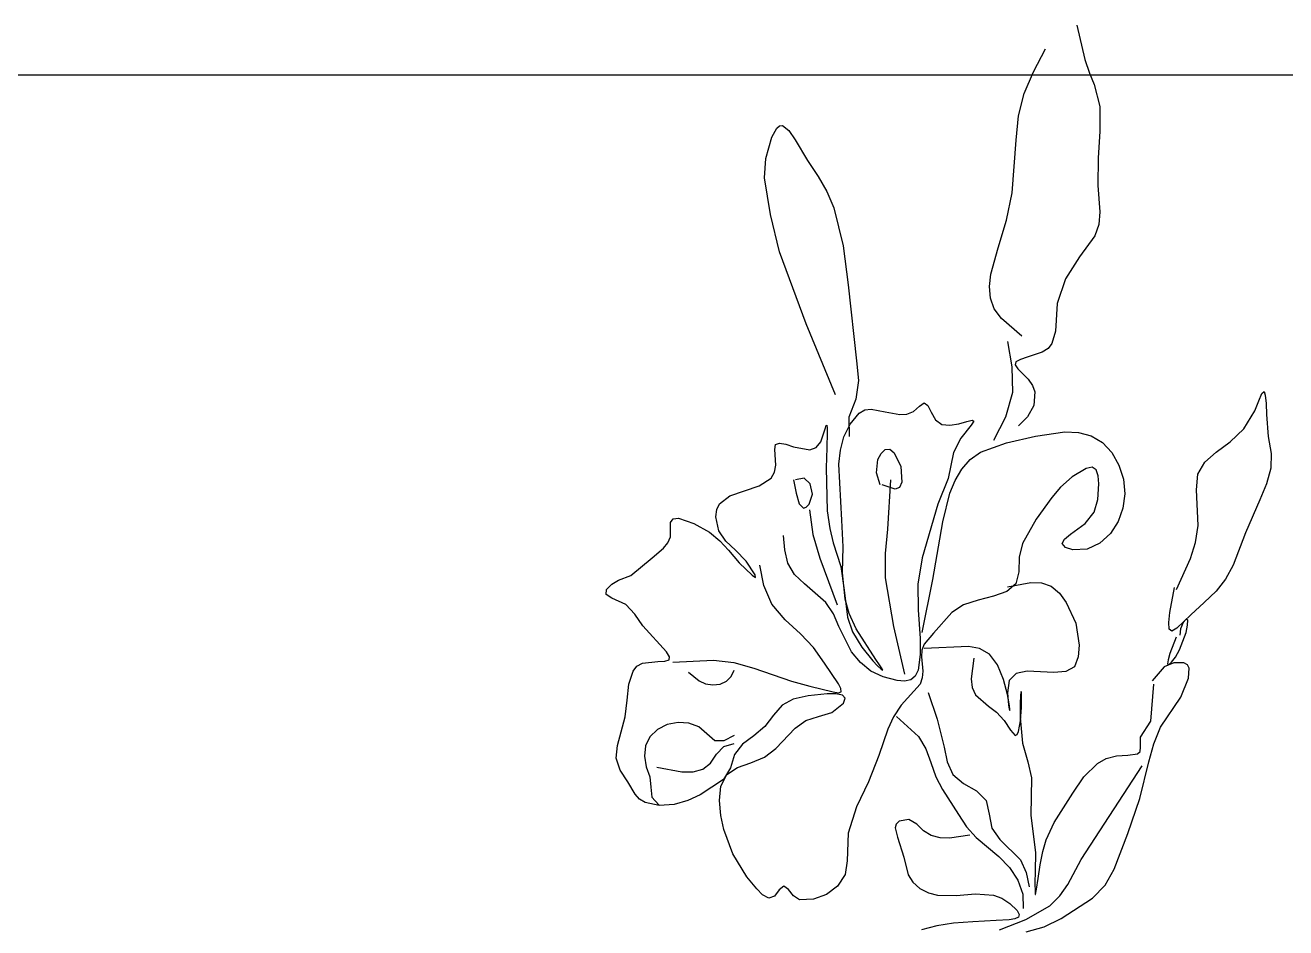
# Model space of a CAD drawing. Extents: x 550 to 4447, y 4707 to 9069.
# Drawn here: x 1993.9 to 2118.9, y 7240.4 to 7329.9 of the extents above; entities that cross this region are included whole.
import ezdxf

# ---------------------------------------------------------------- set-up
doc = ezdxf.new("R2010")
doc.units = 0
doc.header["$MEASUREMENT"] = 0
doc.layers.get('0').update_dxf_attribs({"linetype": 'CONTINUOUS'})
for name, color, linetype in [('3', 3, 'CONTINUOUS'), ('4', 4, 'CONTINUOUS'), ('7', 7, 'CONTINUOUS')]:
    doc.layers.add(name, color=color, linetype=linetype)
doc.styles.add('STYLE1', font='syastro.shx')

# ---------------------------------------------------------------- blocks, each defined once
blk = doc.blocks.new('010')
at = {"layer": '3', "extrusion": (0, 0, -1)}
for p, q in [((4870.31, 4317.61), (4871.31, 4313.34)), ((4864.97, 4311.81), (4866.42, 4314.67)), ((4871.31, 4313.34), (4871.91, 4311.67)), ((4863.81, 4309.15), (4864.97, 4311.81)), ((4871.91, 4311.67), (4872.49, 4310.26)), ((4872.49, 4310.26), (4873.17, 4307.52)), ((4863.11, 4306.35), (4863.81, 4309.15)), ((4862.79, 4303.34), (4863.11, 4306.35)), ((4873.17, 4307.52), (4873.18, 4304.44)), ((4832.5, 4303.72), (4833.12, 4304.84)), ((4833.12, 4304.84), (4833.47, 4305.14)), ((4833.47, 4305.14), (4833.83, 4305.17)), ((4833.83, 4305.17), (4834.61, 4304.56)), ((4831.75, 4301.08), (4832.5, 4303.72)), ((4834.61, 4304.56), (4835.4, 4303.38)), ((4835.4, 4303.38), (4836.91, 4300.84)), ((4862.3, 4296.83), (4862.79, 4303.34)), ((4873.18, 4304.44), (4872.95, 4301.13)), ((4831.6, 4298.67), (4831.75, 4301.08)), ((4836.91, 4300.84), (4838.23, 4298.82)), ((4872.95, 4301.13), (4872.92, 4297.74)), ((4832.32, 4294.13), (4831.6, 4298.67)), ((4838.23, 4298.82), (4839.33, 4296.98)), ((4839.33, 4296.98), (4840.2, 4294.94)), ((4872.92, 4297.74), (4873.19, 4294.44)), ((4861.62, 4293.42), (4862.3, 4296.83)), ((4833.47, 4289.5), (4832.32, 4294.13)), ((4840.2, 4294.94), (4841.33, 4290.24)), ((4873.19, 4294.44), (4873.07, 4292.9)), ((4860.56, 4290), (4861.62, 4293.42)), ((4873.07, 4292.9), (4872.55, 4291.48)), ((4872.55, 4291.48), (4870.65, 4288.86)), ((4836.76, 4280.57), (4833.47, 4289.5)), ((4841.33, 4290.24), (4841.97, 4285.42)), ((4859.67, 4286.72), (4860.56, 4290)), ((4870.65, 4288.86), (4868.9, 4286.15)), ((4859.5, 4285.19), (4859.67, 4286.72)), ((4868.9, 4286.15), (4867.9, 4283.11)), ((4841.97, 4285.42), (4843.02, 4275.97)), ((4859.61, 4283.75), (4859.5, 4285.19)), ((4860.09, 4282.42), (4859.61, 4283.75)), ((4867.9, 4283.11), (4867.67, 4279.68)), ((4860.98, 4281.22), (4860.09, 4282.42)), ((4863.49, 4279.04), (4860.98, 4281.22)), ((4861.72, 4278.4), (4862.27, 4275.25)), ((4867.67, 4279.68), (4867.24, 4278.15)), ((4866.01, 4277.06), (4864.15, 4276.42)), ((4866.75, 4277.53), (4866.01, 4277.06)), ((4867.24, 4278.15), (4866.75, 4277.53)), ((4862.27, 4275.25), (4862.33, 4272.04)), ((4862.77, 4275.86), (4862.66, 4275.48)), ((4862.66, 4275.48), (4862.99, 4274.98)), ((4863.32, 4276.16), (4862.77, 4275.86)), ((4864.15, 4276.42), (4863.32, 4276.16)), ((4862.99, 4274.98), (4864.28, 4273.7)), ((4881.16, 4238.03), (4879.65, 4236.31)), ((4882.37, 4238.53), (4881.16, 4238.03)), ((4883.61, 4238.55), (4882.37, 4238.53)), ((4884.04, 4238.3), (4883.61, 4238.55)), ((4884.25, 4237.86), (4884.04, 4238.3)), ((4884.15, 4236.62), (4884.25, 4237.86)), ((4883.2, 4234.29), (4884.15, 4236.62)), ((4880.71, 4230.57), (4883.2, 4234.29)), ((4879.85, 4228.51), (4880.71, 4230.57)), ((4879.27, 4226.25), (4879.85, 4228.51)), ((4870.84, 4214.13), (4878.42, 4225.75)), ((4878.15, 4221.7), (4879.27, 4226.25)), ((4876.64, 4217.36), (4878.15, 4221.7)), ((4874.97, 4212.97), (4876.64, 4217.36)), ((4869.19, 4211.07), (4870.84, 4214.13))]:
    blk.add_line(p, q, dxfattribs=at)
at = {"layer": '3'}
for p, q in [((4892.9, 4271.02), (4893.28, 4271.92)), ((4893.28, 4271.92), (4893.54, 4272.2)), ((4893.54, 4272.2), (4893.69, 4271.72)), ((4892.4, 4269.8), (4892.9, 4271.02)), ((4893.69, 4271.72), (4893.78, 4270.68)), ((4893.78, 4270.68), (4893.84, 4269.32)), ((4891.02, 4267.56), (4892.4, 4269.8)), ((4893.84, 4269.32), (4894.06, 4266.58)), ((4889.33, 4265.94), (4891.02, 4267.56)), ((4887.61, 4264.67), (4889.33, 4265.94)), ((4894.06, 4266.58), (4894.4, 4264.5)), ((4886.18, 4263.43), (4887.61, 4264.67)), ((4894.4, 4264.5), (4894.39, 4262.66)), ((4885.32, 4261.93), (4886.18, 4263.43)), ((4894.39, 4262.66), (4893.86, 4260.74)), ((4885.15, 4259.99), (4885.32, 4261.93)), ((4885.35, 4255.57), (4885.15, 4259.99)), ((4893.86, 4260.74), (4893.02, 4258.75)), ((4893.02, 4258.75), (4891.23, 4254.64)), ((4885.03, 4253.47), (4885.35, 4255.57)), ((4884.41, 4251.47), (4885.03, 4253.47)), ((4891.23, 4254.64), (4889.7, 4250.65)), ((4882.68, 4247.63), (4884.41, 4251.47)), ((4889.7, 4250.65), (4888.77, 4248.91)), ((4888.77, 4248.91), (4887.58, 4247.42)), ((4881.85, 4244.77), (4882.43, 4247.88)), ((4887.58, 4247.42), (4886.12, 4246.03)), ((4886.12, 4246.03), (4884.45, 4244.49)), ((4881.72, 4243.55), (4881.85, 4244.77)), ((4884.45, 4244.49), (4882.73, 4242.82)), ((4883.89, 4243.96), (4883.52, 4243.52)), ((4884.07, 4243.83), (4883.89, 4243.96)), ((4884.05, 4243.22), (4884.07, 4243.83)), ((4881.78, 4242.73), (4881.72, 4243.55)), ((4882.1, 4242.46), (4881.78, 4242.73)), ((4882.73, 4242.82), (4882.1, 4242.46)), ((4883.07, 4240.16), (4883.86, 4242.3)), ((4883.17, 4242.74), (4883.11, 4241.97)), ((4883.52, 4243.52), (4883.17, 4242.74)), ((4883.86, 4242.3), (4884.05, 4243.22)), ((4882.62, 4241.73), (4881.87, 4239.69)), ((4881.87, 4239.69), (4881.63, 4238.91)), ((4882.05, 4238.6), (4882.55, 4239.25)), ((4882.55, 4239.25), (4883.07, 4240.16)), ((4881.63, 4238.91), (4881.55, 4238.42)), ((4881.55, 4238.42), (4881.69, 4238.3)), ((4881.69, 4238.3), (4882.05, 4238.6)), ((4879.48, 4231.31), (4879.89, 4235.91)), ((4878.22, 4229.31), (4879.48, 4231.31)), ((4878.22, 4228.07), (4878.22, 4229.31)), ((4872.9, 4226.07), (4873.97, 4226.66)), ((4873.97, 4226.66), (4875.23, 4227.01)), ((4875.23, 4227.01), (4876.66, 4227.09)), ((4876.66, 4227.09), (4877.86, 4227.25)), ((4877.86, 4227.25), (4878.17, 4227.55)), ((4878.17, 4227.55), (4878.22, 4228.07)), ((4871.19, 4224.39), (4872.9, 4226.07)), ((4869.84, 4222.39), (4871.19, 4224.39)), ((4867.51, 4218.75), (4869.84, 4222.39))]:
    blk.add_line(p, q, dxfattribs=at)
blk.add_lwpolyline([(4819.44, 4239.88), (4816.51, 4243.12), (4815.5, 4244.59), (4814.42, 4245.75), (4812.68, 4246.57), (4811.96, 4247), (4811.99, 4247.62), (4812.67, 4248.31), (4813.49, 4248.77), (4815, 4249.38), (4817.65, 4251.57), (4819.05, 4252.75), (4819.62, 4253.4), (4819.95, 4254.17), (4819.94, 4255.92), (4820.25, 4256.4), (4820.92, 4256.48), (4822.85, 4255.83), (4824.78, 4254.72), (4826.07, 4253.67), (4827.11, 4252.5), (4828.47, 4250.95), (4830.05, 4249.4), (4830.48, 4249.12), (4830.44, 4249.46), (4829.34, 4251.16), (4828, 4252.52), (4826.8, 4253.63), (4825.92, 4254.92), (4825.58, 4256.65), (4825.69, 4257.53), (4826.01, 4258.26), (4827.29, 4259.23), (4830.93, 4260.47), (4832.41, 4261.45), (4832.85, 4262.16), (4833.01, 4263.04), (4832.86, 4264.97), (4832.97, 4265.6), (4833.44, 4265.79), (4834.23, 4265.65), (4835.2, 4265.33), (4837.22, 4264.94), (4838.02, 4265.22), (4838.56, 4265.92), (4839.12, 4267.57), (4839.26, 4267.97), (4839.34, 4268), (4839.38, 4267.69), (4839.38, 4267.09), (4839.33, 4265.21), (4839.25, 4262.72), (4839.36, 4257.39), (4839.68, 4255.21), (4840.12, 4253.41), (4841.05, 4250.46), (4841.48, 4247.55), (4841.87, 4244.21), (4842.51, 4242.39), (4843.66, 4240.48), (4845.03, 4238.79), (4845.62, 4238.16), (4846.05, 4237.75), (4846.25, 4237.63), (4846.18, 4237.81), (4845.87, 4238.27), (4845.4, 4238.95), (4842.94, 4242.75), (4842.08, 4244.66), (4841.58, 4246.43), (4841.27, 4249.72), (4841.34, 4252.9), (4841.19, 4256.22), (4840.82, 4263.18), (4841.01, 4264.89), (4841.45, 4266.56), (4842.2, 4268.14), (4843.32, 4269.51), (4844.02, 4269.89), (4844.81, 4269.98), (4846.55, 4269.66), (4848.37, 4269.31), (4849.24, 4269.38), (4850.06, 4269.72), (4850.81, 4270.37), (4851.41, 4270.79), (4851.86, 4270.45), (4852.26, 4269.6), (4852.78, 4268.67), (4853.57, 4268.1), (4854.59, 4268), (4855.69, 4268.17), (4856.67, 4268.44), (4857.35, 4268.61), (4857.55, 4268.49), (4857.23, 4268.01), (4855.92, 4266.38), (4855.03, 4264.62), (4854.38, 4261.41), (4853.1, 4258.19), (4851.14, 4251.57), (4850.59, 4248.3), (4850.66, 4245.09), (4850.89, 4241.56), (4850.9, 4239.56), (4850.63, 4237.63), (4850.28, 4236.89), (4849.73, 4236.42), (4848.95, 4236.26), (4848.05, 4236.34), (4846.31, 4236.79), (4844.79, 4237.52), (4843.48, 4238.57), (4842.39, 4239.9), (4840.8, 4243.02), (4840.13, 4244.6), (4839.2, 4246.01), (4836.55, 4248.32), (4835.32, 4249.5), (4834.48, 4250.9), (4834.1, 4252.55), (4833.97, 4254.33)], dxfattribs=at)
at = {"layer": '7', "extrusion": (0, 0, -1)}
for p, q in [((4840.38, 4271.76), (4836.76, 4280.57)), ((4843.02, 4275.97), (4843.26, 4273.55)), ((4843.26, 4273.55), (4842.91, 4271.23)), ((4864.28, 4273.7), (4864.84, 4272.94)), ((4862.33, 4272.04), (4861.48, 4269)), ((4864.84, 4272.94), (4865.13, 4272.12)), ((4865.13, 4272.12), (4865.01, 4270.46)), ((4842.91, 4271.23), (4842.05, 4269.01)), ((4865.01, 4270.46), (4864.21, 4269.02)), ((4842.05, 4269.01), (4842.09, 4266.62)), ((4861.48, 4269), (4860, 4266.12)), ((4864.21, 4269.02), (4863.07, 4267.91)), ((4845.63, 4263.74), (4846.04, 4264.51)), ((4846.04, 4264.51), (4846.56, 4265)), ((4846.56, 4265), (4847.13, 4265.01)), ((4847.13, 4265.01), (4847.67, 4264.58)), ((4847.67, 4264.58), (4848.5, 4262.88)), ((4845.47, 4262.09), (4845.63, 4263.74)), ((4848.5, 4262.88), (4848.62, 4260.94)), ((4845.95, 4260.62), (4845.47, 4262.09)), ((4847.23, 4261.21), (4846.86, 4255.13)), ((4847.8, 4260.05), (4846.19, 4260.62)), ((4848.34, 4260.28), (4847.8, 4260.05)), ((4848.62, 4260.94), (4848.34, 4260.28)), ((4846.86, 4255.13), (4846.55, 4252.1)), ((4846.55, 4252.1), (4846.55, 4249.07)), ((4831.51, 4248.12), (4831.02, 4250.64)), ((4846.55, 4249.07), (4847.59, 4243.06)), ((4861.72, 4247.94), (4864.62, 4248.51)), ((4864.62, 4248.51), (4865.95, 4248.47)), ((4865.95, 4248.47), (4867.15, 4248.04)), ((4832.49, 4245.83), (4831.51, 4248.12)), ((4867.15, 4248.04), (4868.17, 4247.18)), ((4868.17, 4247.18), (4869.02, 4246.03)), ((4834.16, 4243.88), (4832.49, 4245.83)), ((4869.02, 4246.03), (4870.19, 4243.44)), ((4836.05, 4242.15), (4834.16, 4243.88)), ((4847.59, 4243.06), (4848.95, 4237.13)), ((4870.19, 4243.44), (4870.6, 4240.74)), ((4837.65, 4240.45), (4836.05, 4242.15)), ((4870.6, 4240.74), (4870.49, 4239.3)), ((4839.02, 4238.5), (4837.65, 4240.45)), ((4856.89, 4240.55), (4851.4, 4240.33)), ((4858.25, 4240.31), (4856.89, 4240.55)), ((4859.48, 4239.62), (4858.25, 4240.31)), ((4860.47, 4238.27), (4859.48, 4239.62)), ((4870.49, 4239.3), (4870.02, 4238.05)), ((4820.22, 4238.61), (4825.27, 4238.86)), ((4825.27, 4238.86), (4827.79, 4238.57)), ((4827.79, 4238.57), (4830.29, 4237.88)), ((4830.29, 4237.88), (4834.95, 4236.25)), ((4840.75, 4235.95), (4839.02, 4238.5)), ((4861.21, 4236.45), (4860.47, 4238.27)), ((4870.02, 4238.05), (4868.97, 4237.45)), ((4834.95, 4236.25), (4837.22, 4235.66)), ((4841.07, 4235.35), (4840.75, 4235.95)), ((4861.71, 4234.62), (4861.21, 4236.45)), ((4861.95, 4236.36), (4861.71, 4234.82)), ((4862.81, 4237.23), (4861.95, 4236.36)), ((4864.18, 4237.5), (4862.81, 4237.23)), ((4867.49, 4237.34), (4864.18, 4237.5)), ((4868.97, 4237.45), (4867.49, 4237.34)), ((4837.22, 4235.66), (4840.11, 4234.92)), ((4840.11, 4234.92), (4840.76, 4234.83)), ((4840.76, 4234.83), (4841.11, 4234.95)), ((4841.11, 4234.95), (4841.07, 4235.35)), ((4851.9, 4234.84), (4853.02, 4231.56)), ((4861.71, 4234.82), (4861.84, 4233.29)), ((4861.96, 4233.2), (4861.71, 4234.62)), ((4861.84, 4233.29), (4861.94, 4232.8)), ((4862.01, 4232.78), (4861.96, 4233.2)), ((4847.97, 4231.89), (4850.67, 4229.39)), ((4853.02, 4231.56), (4853.88, 4228.08)), ((4861.94, 4232.8), (4862, 4232.63)), ((4862, 4232.63), (4862.01, 4232.78)), ((4818.33, 4230.26), (4817.38, 4229.37)), ((4819.54, 4230.87), (4818.33, 4230.26)), ((4820.87, 4231.15), (4819.54, 4230.87)), ((4822.21, 4231.07), (4820.87, 4231.15)), ((4823.44, 4230.59), (4822.21, 4231.07)), ((4825.43, 4228.85), (4823.44, 4230.59)), ((4816.83, 4228.24), (4816.71, 4226.95)), ((4817.38, 4229.37), (4816.83, 4228.24)), ((4826.56, 4228.87), (4825.43, 4228.85)), ((4827.83, 4229.52), (4826.56, 4228.87)), ((4850.67, 4229.39), (4851.59, 4227.87)), ((4816.71, 4226.95), (4816.93, 4225.63)), ((4851.59, 4227.87), (4852.22, 4226.16)), ((4853.88, 4228.08), (4854.24, 4226.28)), ((4816.93, 4225.63), (4817.36, 4224.4)), ((4852.22, 4226.16), (4852.84, 4224.42)), ((4854.24, 4226.28), (4854.94, 4224.7)), ((4817.36, 4224.4), (4817.5, 4223.13)), ((4852.84, 4224.42), (4853.68, 4222.81)), ((4854.94, 4224.7), (4856.29, 4223.59)), ((4856.29, 4223.59), (4857.9, 4222.66)), ((4817.5, 4223.13), (4817.62, 4221.89)), ((4817.62, 4221.89), (4818.5, 4220.92)), ((4853.68, 4222.81), (4855.67, 4219.74)), ((4857.9, 4222.66), (4859.07, 4221.48)), ((4859.07, 4221.48), (4859.45, 4219.78)), ((4848.3, 4218.89), (4847.9, 4218.53)), ((4849.49, 4219.11), (4848.3, 4218.89)), ((4850.48, 4218.55), (4849.49, 4219.11)), ((4855.67, 4219.74), (4856.66, 4218.2)), ((4859.45, 4219.78), (4859.8, 4218.03)), ((4847.9, 4218.53), (4847.78, 4218.06)), ((4847.78, 4218.06), (4848.07, 4216.9)), ((4851.33, 4217.71), (4850.48, 4218.55)), ((4852.28, 4217.11), (4851.33, 4217.71)), ((4856.66, 4218.2), (4857.83, 4216.86)), ((4859.8, 4218.03), (4860.78, 4216.61)), ((4848.07, 4216.9), (4848.86, 4214.42)), ((4853.36, 4216.84), (4852.28, 4217.11)), ((4854.53, 4216.81), (4853.36, 4216.84)), ((4857.05, 4217.15), (4854.53, 4216.81)), ((4857.83, 4216.86), (4860.65, 4214.53)), ((4860.78, 4216.61), (4863.34, 4214.1)), ((4848.86, 4214.42), (4849.41, 4212.26)), ((4860.65, 4214.53), (4861.96, 4213.16)), ((4863.34, 4214.1), (4864.05, 4212.53)), ((4861.96, 4213.16), (4863, 4211.59)), ((4864.05, 4212.53), (4864.42, 4210.76)), ((4873.84, 4210.98), (4874.97, 4212.97)), ((4849.41, 4212.26), (4849.99, 4211.34)), ((4849.99, 4211.34), (4850.87, 4210.57)), ((4863, 4211.59), (4863.61, 4209.87)), ((4868.23, 4209.63), (4869.19, 4211.07)), ((4872.26, 4209.35), (4873.84, 4210.98)), ((4850.87, 4210.57), (4851.93, 4210.01)), ((4851.93, 4210.01), (4853.05, 4209.72)), ((4853.05, 4209.72), (4855.38, 4209.69)), ((4855.38, 4209.69), (4857.74, 4209.89)), ((4857.74, 4209.89), (4859.99, 4209.73)), ((4859.99, 4209.73), (4861.03, 4209.34)), ((4863.61, 4209.87), (4863.68, 4208.06)), ((4866.99, 4208.42), (4868.23, 4209.63)), ((4861.03, 4209.34), (4862.02, 4208.71)), ((4862.02, 4208.71), (4862.92, 4207.81)), ((4863.98, 4206.71), (4866.99, 4208.42)), ((4868.36, 4206.84), (4872.26, 4209.35)), ((4857.42, 4206.42), (4855.04, 4206.24)), ((4860.31, 4206.57), (4857.42, 4206.42)), ((4861.93, 4206.67), (4860.31, 4206.57)), ((4860.74, 4205.43), (4863.98, 4206.71)), ((4862.62, 4206.78), (4861.93, 4206.67)), ((4863.08, 4206.99), (4862.62, 4206.78)), ((4862.92, 4207.81), (4863.19, 4207.33)), ((4863.19, 4207.33), (4863.08, 4206.99)), ((4866.29, 4205.8), (4868.36, 4206.84)), ((4852.98, 4205.92), (4851.07, 4205.41)), ((4855.04, 4206.24), (4852.98, 4205.92)), ((4864.05, 4205.19), (4866.29, 4205.8))]:
    blk.add_line(p, q, dxfattribs=at)
at = {"layer": '7'}
for p, q in [((4857.09, 4263.73), (4858.39, 4264.64)), ((4855.23, 4261.15), (4856.05, 4262.56)), ((4856.05, 4262.56), (4857.09, 4263.73)), ((4835.2, 4261.21), (4835.51, 4259.56)), ((4836.51, 4261.44), (4835.44, 4261.21)), ((4837.27, 4260.72), (4836.51, 4261.44)), ((4854.59, 4259.56), (4855.23, 4261.15)), ((4835.51, 4259.56), (4835.89, 4258.27)), ((4837.13, 4258.2), (4837.53, 4259.43)), ((4837.53, 4259.43), (4837.27, 4260.72)), ((4853.71, 4256.03), (4854.59, 4259.56)), ((4835.89, 4258.27), (4836.42, 4257.72)), ((4836.76, 4257.82), (4837.13, 4258.2)), ((4836.42, 4257.72), (4836.76, 4257.82)), ((4837.16, 4257.52), (4837.58, 4254.46)), ((4852.46, 4248.88), (4853.71, 4256.03)), ((4837.58, 4254.46), (4838.45, 4251.52)), ((4863.6, 4253.35), (4863.19, 4251.63)), ((4863.19, 4251.63), (4863.14, 4249.83)), ((4838.45, 4251.52), (4840.6, 4245.73)), ((4851.16, 4242.29), (4852.46, 4248.88)), ((4863.14, 4249.83), (4862.77, 4248.33)), ((4861.64, 4247.39), (4859.98, 4246.8)), ((4862.77, 4248.33), (4861.64, 4247.39)), ((4856.29, 4245.72), (4854.84, 4244.77)), ((4858.09, 4246.32), (4856.29, 4245.72)), ((4859.98, 4246.8), (4858.09, 4246.32)), ((4854.84, 4244.77), (4852.54, 4242.2)), ((4852.54, 4242.2), (4851.41, 4240.86)), ((4851.41, 4240.86), (4851.1, 4240.11)), ((4819.81, 4239.29), (4819.44, 4239.88)), ((4819.78, 4238.89), (4819.81, 4239.29)), ((4851.1, 4240.11), (4851.05, 4239.27)), ((4851.05, 4239.27), (4851.21, 4237.5)), ((4857.54, 4239.1), (4857.24, 4236.57)), ((4814.78, 4235.87), (4815.31, 4237.51)), ((4815.31, 4237.51), (4815.78, 4238.11)), ((4815.78, 4238.11), (4816.46, 4238.51)), ((4816.46, 4238.51), (4818.36, 4238.72)), ((4818.36, 4238.72), (4819.25, 4238.73)), ((4819.25, 4238.73), (4819.78, 4238.89)), ((4827.48, 4236.84), (4827.83, 4237.62)), ((4822.18, 4237.38), (4823.51, 4236.29)), ((4823.51, 4236.29), (4824.28, 4235.94)), ((4826.09, 4235.9), (4826.9, 4236.25)), ((4826.9, 4236.25), (4827.48, 4236.84)), ((4851.16, 4236.67), (4850.88, 4235.91)), ((4851.21, 4237.5), (4851.16, 4236.67)), ((4857.24, 4236.57), (4857.35, 4235.47)), ((4814.56, 4233.89), (4814.78, 4235.87)), ((4824.28, 4235.94), (4825.17, 4235.8)), ((4825.17, 4235.8), (4826.09, 4235.9)), ((4837, 4234.44), (4835.13, 4234.05)), ((4839.38, 4234.71), (4837, 4234.44)), ((4840.46, 4234.71), (4839.38, 4234.71)), ((4841.25, 4234.54), (4840.46, 4234.71)), ((4841.6, 4234.17), (4841.25, 4234.54)), ((4850.88, 4235.91), (4848.55, 4233.27)), ((4857.35, 4235.47), (4857.76, 4234.58)), ((4857.76, 4234.58), (4859.39, 4233.18)), ((4863.35, 4234.56), (4863.29, 4233.37)), ((4863.42, 4234.99), (4863.35, 4234.56)), ((4863.45, 4234.82), (4863.42, 4234.99)), ((4863.47, 4234.39), (4863.45, 4234.82)), ((4863.45, 4233), (4863.47, 4234.39)), ((4814.3, 4231.85), (4814.56, 4233.89)), ((4833.8, 4233.3), (4832.73, 4232.04)), ((4835.13, 4234.05), (4833.8, 4233.3)), ((4839.96, 4232.39), (4841.37, 4233.54)), ((4841.37, 4233.54), (4841.6, 4234.17)), ((4848.55, 4233.27), (4847.58, 4231.84)), ((4859.39, 4233.18), (4860.37, 4232.4)), ((4863.29, 4233.37), (4863.29, 4231.76)), ((4863.34, 4231.36), (4863.45, 4233)), ((4813.82, 4229.98), (4814.3, 4231.85)), ((4832.73, 4232.04), (4831.64, 4230.63)), ((4835.39, 4230.45), (4836.73, 4231.4)), ((4836.73, 4231.4), (4838.31, 4231.89)), ((4838.31, 4231.89), (4839.96, 4232.39)), ((4847.58, 4231.84), (4846.87, 4230.3)), ((4860.37, 4232.4), (4861.31, 4231.38)), ((4861.31, 4231.38), (4862.09, 4230.18)), ((4863.1, 4230.01), (4863.34, 4231.36)), ((4863.29, 4231.76), (4863.59, 4228.56)), ((4813.35, 4228.29), (4813.82, 4229.98)), ((4831.64, 4230.63), (4830.28, 4229.48)), ((4832.98, 4227.93), (4835.39, 4230.45)), ((4846.87, 4230.3), (4845.77, 4227.03)), ((4862.09, 4230.18), (4862.69, 4229.52)), ((4862.92, 4229.63), (4863.1, 4230.01)), ((4813.21, 4226.72), (4813.35, 4228.29)), ((4825.63, 4227.22), (4826.54, 4228.16)), ((4826.54, 4228.16), (4827.83, 4228.54)), ((4828.86, 4228.47), (4827.89, 4227.16)), ((4830.28, 4229.48), (4828.86, 4228.47)), ((4862.69, 4229.52), (4862.92, 4229.63)), ((4863.59, 4228.56), (4864.24, 4226.27)), ((4813.71, 4225.24), (4813.21, 4226.72)), ((4824.89, 4226.09), (4825.63, 4227.22)), ((4827.89, 4227.16), (4827.37, 4225.51)), ((4829.91, 4226.15), (4831.58, 4226.85)), ((4831.58, 4226.85), (4832.98, 4227.93)), ((4845.77, 4227.03), (4844.48, 4223.8)), ((4814.66, 4223.77), (4813.71, 4225.24)), ((4818.25, 4225.59), (4821.34, 4225.04)), ((4821.34, 4225.04), (4822.73, 4225.03)), ((4822.73, 4225.03), (4823.93, 4225.35)), ((4823.93, 4225.35), (4824.89, 4226.09)), ((4827.37, 4225.51), (4826.5, 4224.07)), ((4826.91, 4224.67), (4828.24, 4225.54)), ((4828.24, 4225.54), (4829.91, 4226.15)), ((4864.24, 4226.27), (4864.7, 4224.27)), ((4815.55, 4222.25), (4814.66, 4223.77)), ((4826.5, 4224.07), (4823.61, 4222.15)), ((4826.2, 4223.24), (4826.91, 4224.67)), ((4844.48, 4223.8), (4842.99, 4220.66)), ((4864.7, 4224.27), (4864.61, 4219.6)), ((4816.08, 4221.63), (4815.55, 4222.25)), ((4823.61, 4222.15), (4822.07, 4221.45)), ((4826.02, 4221.45), (4826.2, 4223.24)), ((4816.79, 4221.2), (4816.08, 4221.63)), ((4818.54, 4220.85), (4816.79, 4221.2)), ((4820.39, 4220.99), (4818.54, 4220.85)), ((4822.07, 4221.45), (4820.39, 4220.99)), ((4826.19, 4219.6), (4826.02, 4221.45)), ((4842.99, 4220.66), (4841.95, 4217.42)), ((4826.56, 4217.89), (4826.19, 4219.6)), ((4864.61, 4219.6), (4865.21, 4215.01)), ((4866.52, 4216.58), (4867.51, 4218.75)), ((4827.68, 4214.84), (4826.56, 4217.89)), ((4841.95, 4217.42), (4841.85, 4213.97)), ((4866.11, 4215.15), (4866.52, 4216.58)), ((4829.39, 4212), (4827.68, 4214.84)), ((4865.21, 4215.01), (4865.17, 4212.67)), ((4865.78, 4213.47), (4866.11, 4215.15)), ((4841.85, 4213.97), (4841.58, 4212.31)), ((4865.17, 4212.67), (4865.13, 4211.26)), ((4865.52, 4211.81), (4865.78, 4213.47)), ((4830.63, 4210.52), (4829.39, 4212)), ((4841.58, 4212.31), (4840.65, 4210.86)), ((4865.13, 4211.26), (4865.14, 4210.1)), ((4865.33, 4210.48), (4865.52, 4211.81)), ((4831.36, 4209.77), (4830.63, 4210.52)), ((4832.12, 4209.34), (4831.36, 4209.77)), ((4832.82, 4209.61), (4832.12, 4209.34)), ((4833.43, 4210.39), (4832.82, 4209.61)), ((4833.99, 4210.85), (4833.43, 4210.39)), ((4834.55, 4210.44), (4833.99, 4210.85)), ((4835.17, 4209.64), (4834.55, 4210.44)), ((4835.92, 4209.13), (4835.17, 4209.64)), ((4839.29, 4209.82), (4837.67, 4209.23)), ((4840.65, 4210.86), (4839.29, 4209.82)), ((4865.14, 4210.1), (4865.16, 4209.82)), ((4865.16, 4209.82), (4865.2, 4209.81)), ((4865.2, 4209.81), (4865.33, 4210.48)), ((4837.67, 4209.23), (4835.92, 4209.13))]:
    blk.add_line(p, q, dxfattribs=at)
blk.add_lwpolyline([(4858.39, 4264.64), (4861.59, 4265.82), (4865.21, 4266.64), (4868.83, 4267.17), (4870.53, 4267.11), (4872.09, 4266.7), (4873.49, 4265.86), (4874.66, 4264.6), (4875.55, 4263.05), (4876.11, 4261.31), (4876.27, 4259.5), (4876.04, 4257.73), (4875.44, 4256.07), (4874.48, 4254.59), (4873.19, 4253.39), (4871.62, 4252.62), (4869.83, 4252.55), (4868.93, 4252.85), (4868.5, 4253.32), (4868.78, 4253.88), (4869.54, 4254.49), (4871.36, 4255.81), (4872.46, 4257.2), (4872.92, 4258.79), (4873.03, 4260.73), (4872.97, 4261.72), (4872.73, 4262.47), (4872.22, 4262.78), (4871.48, 4262.65), (4869.75, 4261.59), (4868.31, 4260.3), (4867.23, 4259.03), (4865.3, 4256.37), (4863.6, 4253.35)], dxfattribs=at)
at = {"layer": '7', "style": 'STYLE1', "flags": 9}
for tag in ['XSIZE', 'YSIZE']:
    blk.add_attdef(tag, (4918.3, 3848.95), '', height=0.205, dxfattribs=at)
blk = doc.blocks.new('HUA-1')
blk.add_blockref('010', (-4951.21, -3848.95))

msp = doc.modelspace()

# ---------------------------------------------------------------- linework, layer by layer
at = {"layer": '4'}
msp.add_line((948.98, 7324.97), (3948.98, 7324.97), dxfattribs=at)

# ---------------------------------------------------------------- block references
at = {"xscale": 0.8, "yscale": 0.8, "zscale": 0.8}
msp.add_blockref('HUA-1', (2162.88, 6954.97), dxfattribs=at)

doc.saveas('drawing.dxf')
